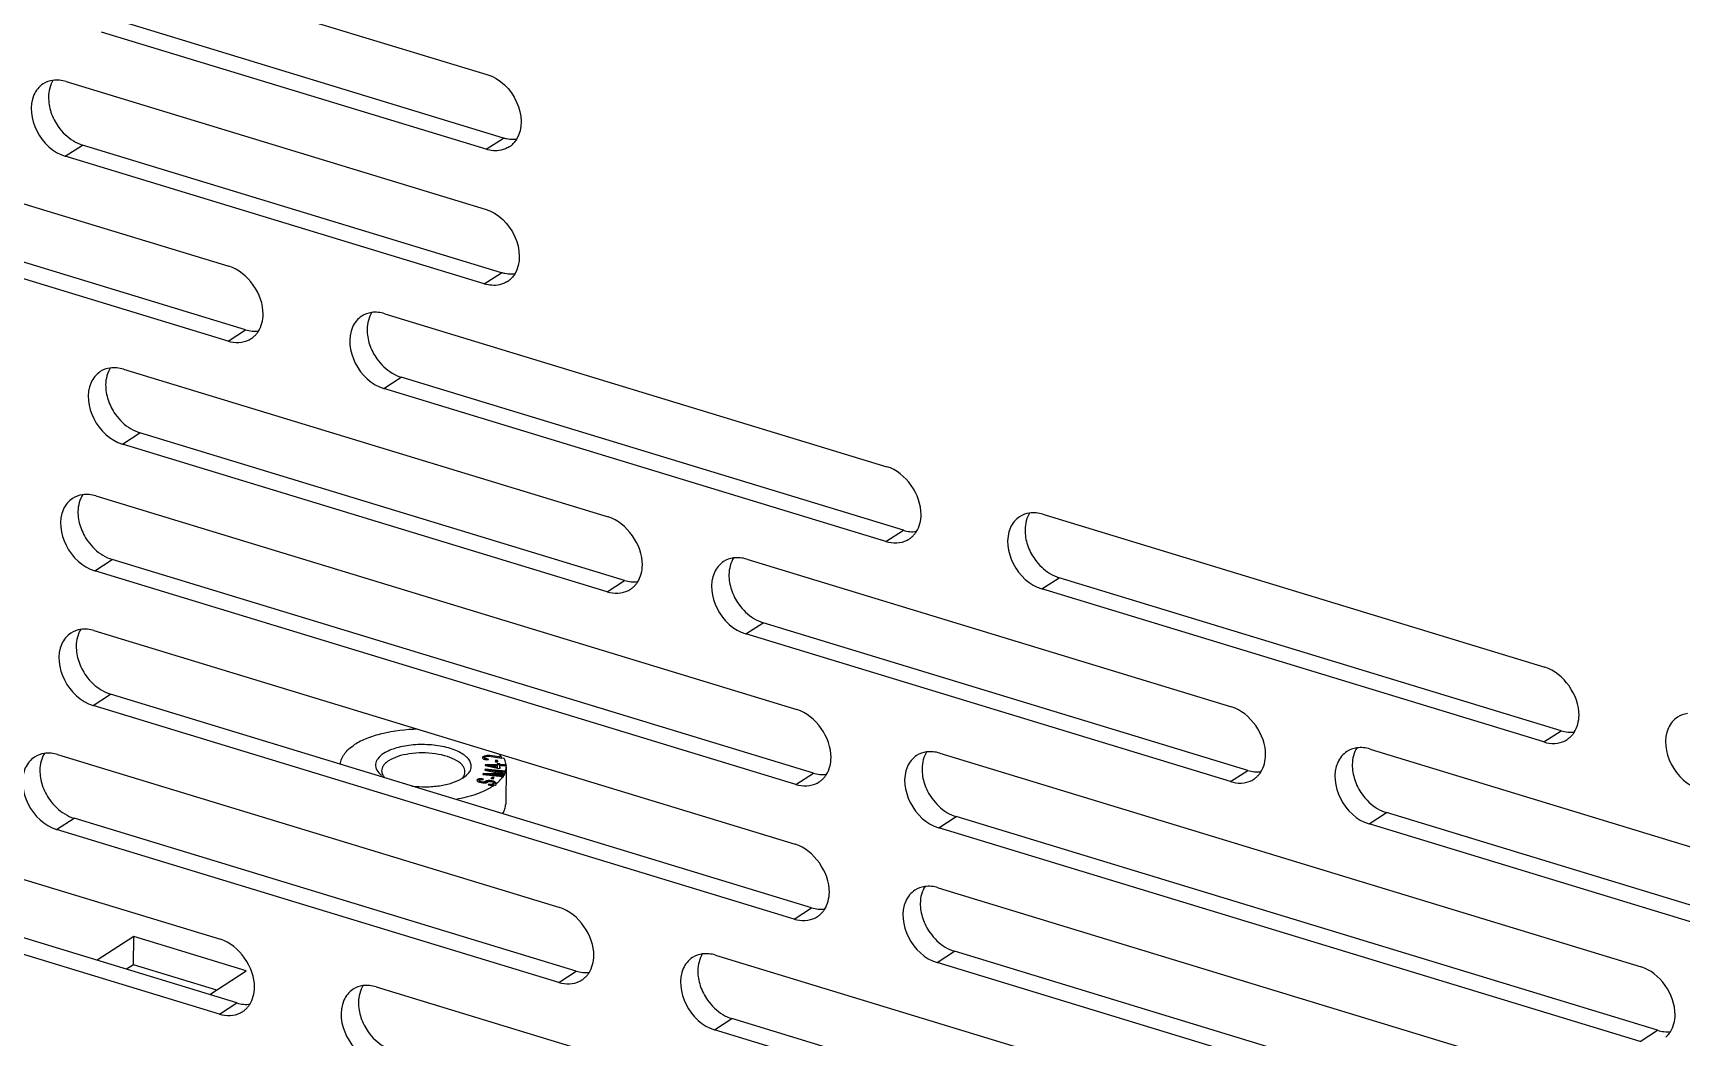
# Model space of a CAD drawing. Header units: millimetres. Extents: x -177 to 18421, y -5017 to 3255.
# Drawn here: x 13045.46 to 13065.23, y 1991.24 to 2003.3 of the extents above; entities that cross this region are included whole.
import ezdxf

# ---------------------------------------------------------------- set-up
doc = ezdxf.new("R2010")
doc.units = ezdxf.units.MM
doc.header["$LTSCALE"] = 46.255
doc.layers.get('0').update_dxf_attribs({"linetype": 'CONTINUOUS'})
doc.layers.add('02___PRT_ALL_AXES', color=7, linetype='CONTINUOUS')

msp = doc.modelspace()

# ---------------------------------------------------------------- linework, layer by layer
at = {"color": 3, "linetype": 'Continuous'}
for p, q in [((13046.292, 2004.206), (13050.904, 2002.8)), ((13050.893, 2001.902), (13046.28, 2003.308)), ((13045.855, 2002.716), (13050.883, 2001.183)), ((13041.783, 2002.335), (13047.808, 2000.498)), ((13050.872, 2000.286), (13045.844, 2001.818)), ((13047.797, 1999.6), (13041.771, 2001.437)), ((13049.678, 1999.928), (13055.704, 1998.092)), ((13046.541, 1999.262), (13052.359, 1997.489)), ((13055.692, 1997.194), (13049.667, 1999.03)), ((13052.347, 1996.591), (13046.53, 1998.364)), ((13046.209, 1997.741), (13054.624, 1995.176)), ((13057.574, 1997.522), (13063.599, 1995.685)), ((13054.021, 1996.982), (13059.839, 1995.209)), ((13054.612, 1994.278), (13046.197, 1996.843)), ((13063.588, 1994.787), (13057.562, 1996.624)), ((13046.188, 1996.125), (13054.603, 1993.56)), ((13059.827, 1994.311), (13054.01, 1996.084)), ((13054.591, 1992.662), (13046.177, 1995.227)), ((13045.752, 1994.635), (13051.777, 1992.799)), ((13056.338, 1994.653), (13064.753, 1992.088)), ((13061.501, 1994.702), (13067.319, 1992.929)), ((13041.679, 1994.254), (13047.705, 1992.418)), ((13067.307, 1992.031), (13061.489, 1993.804)), ((13051.766, 1991.901), (13045.74, 1993.738)), ((13064.741, 1991.191), (13056.326, 1993.756)), ((13047.693, 1991.52), (13041.668, 1993.356)), ((13056.317, 1993.037), (13064.732, 1990.472)), ((13053.647, 1992.229), (13059.673, 1990.392)), ((13064.72, 1989.574), (13056.306, 1992.139)), ((13049.575, 1991.848), (13055.6, 1990.011)), ((13059.661, 1989.494), (13053.636, 1991.331))]:
    msp.add_line(p, q, dxfattribs=at)
at = {"color": 7, "linetype": 'Continuous'}
for p, q in [((13051.101, 2002.037), (13046.489, 2003.443)), ((13045.844, 2001.818), (13046.052, 2001.953)), ((13051.08, 2000.421), (13046.052, 2001.953)), ((13050.893, 2001.902), (13051.101, 2002.037)), ((13048.005, 1999.735), (13041.98, 2001.572)), ((13050.872, 2000.286), (13051.08, 2000.421)), ((13047.797, 1999.6), (13048.005, 1999.735)), ((13049.667, 1999.03), (13049.875, 1999.165)), ((13055.901, 1997.329), (13049.875, 1999.165)), ((13046.53, 1998.364), (13046.738, 1998.499)), ((13052.556, 1996.726), (13046.738, 1998.499)), ((13055.692, 1997.194), (13055.901, 1997.329)), ((13046.197, 1996.843), (13046.406, 1996.978)), ((13054.821, 1994.413), (13046.406, 1996.978)), ((13052.347, 1996.591), (13052.556, 1996.726)), ((13057.562, 1996.624), (13057.771, 1996.759)), ((13063.796, 1994.922), (13057.771, 1996.759)), ((13054.01, 1996.084), (13054.218, 1996.219)), ((13060.036, 1994.446), (13054.218, 1996.219)), ((13046.177, 1995.227), (13046.385, 1995.362)), ((13054.8, 1992.797), (13046.385, 1995.362)), ((13063.588, 1994.787), (13063.796, 1994.922)), ((13050.855, 1994.61), (13050.849, 1994.604)), ((13050.849, 1994.604), (13050.849, 1994.595)), ((13050.849, 1994.595), (13050.853, 1994.59)), ((13050.855, 1994.599), (13050.85, 1994.594)), ((13050.853, 1994.59), (13050.864, 1994.581)), ((13050.872, 1994.618), (13050.855, 1994.61)), ((13050.855, 1994.61), (13050.855, 1994.599)), ((13050.872, 1994.607), (13050.855, 1994.599)), ((13050.864, 1994.581), (13050.878, 1994.577)), ((13050.891, 1994.622), (13050.872, 1994.618)), ((13050.872, 1994.618), (13050.872, 1994.607)), ((13050.883, 1994.609), (13050.872, 1994.607)), ((13050.875, 1994.597), (13050.876, 1994.604)), ((13050.879, 1994.592), (13050.875, 1994.597)), ((13050.875, 1994.597), (13050.875, 1994.586)), ((13050.879, 1994.581), (13050.875, 1994.586)), ((13050.876, 1994.604), (13050.883, 1994.61)), ((13050.878, 1994.577), (13050.902, 1994.574)), ((13050.879, 1994.592), (13050.879, 1994.581)), ((13050.889, 1994.586), (13050.879, 1994.592)), ((13050.886, 1994.576), (13050.879, 1994.581)), ((13050.883, 1994.61), (13050.897, 1994.614)), ((13050.889, 1994.586), (13050.889, 1994.576)), ((13050.902, 1994.583), (13050.889, 1994.586)), ((13050.901, 1994.623), (13050.891, 1994.622)), ((13050.891, 1994.622), (13050.891, 1994.612)), ((13050.897, 1994.614), (13050.907, 1994.615)), ((13050.923, 1994.625), (13050.901, 1994.623)), ((13050.901, 1994.623), (13050.901, 1994.615)), ((13050.902, 1994.583), (13050.902, 1994.574)), ((13050.919, 1994.582), (13050.902, 1994.583)), ((13050.902, 1994.574), (13050.923, 1994.576)), ((13050.907, 1994.615), (13050.929, 1994.615)), ((13050.923, 1994.576), (13050.919, 1994.582)), ((13050.919, 1994.582), (13050.919, 1994.575)), ((13050.923, 1994.625), (13050.923, 1994.615)), ((13050.94, 1994.624), (13050.923, 1994.625)), ((13050.929, 1994.615), (13051.082, 1994.594)), ((13050.94, 1994.624), (13050.94, 1994.614)), ((13051.075, 1994.605), (13050.94, 1994.624)), ((13051.029, 1994.566), (13051.003, 1994.565)), ((13051.003, 1994.565), (13051.01, 1994.546)), ((13051.029, 1994.555), (13051.007, 1994.554)), ((13051.036, 1994.547), (13051.029, 1994.566)), ((13051.029, 1994.566), (13051.029, 1994.555)), ((13051.032, 1994.547), (13051.029, 1994.555)), ((13051.049, 1994.642), (13051.075, 1994.605)), ((13051.075, 1994.605), (13051.074, 1994.595)), ((13051.082, 1994.594), (13051.106, 1994.597)), ((13050.619, 1994.357), (13050.64, 1994.372)), ((13050.859, 1994.408), (13050.853, 1994.396)), ((13050.853, 1994.396), (13051.095, 1994.371)), ((13050.859, 1994.397), (13050.858, 1994.395)), ((13050.859, 1994.408), (13050.859, 1994.397)), ((13051.087, 1994.405), (13050.859, 1994.408)), ((13050.909, 1994.396), (13050.859, 1994.397)), ((13050.884, 1994.46), (13050.878, 1994.448)), ((13050.878, 1994.448), (13051.087, 1994.405)), ((13050.884, 1994.449), (13050.883, 1994.447)), ((13050.884, 1994.513), (13050.884, 1994.504)), ((13051.028, 1994.512), (13050.884, 1994.513)), ((13050.884, 1994.504), (13051.029, 1994.471)), ((13050.884, 1994.46), (13050.884, 1994.449)), ((13051.126, 1994.435), (13050.884, 1994.46)), ((13050.932, 1994.444), (13050.884, 1994.449)), ((13050.927, 1994.501), (13050.897, 1994.501)), ((13050.909, 1994.398), (13050.909, 1994.39)), ((13050.909, 1994.398), (13051.11, 1994.397)), ((13051.1, 1994.379), (13050.909, 1994.398)), ((13050.927, 1994.504), (13050.927, 1994.494)), ((13051.028, 1994.48), (13050.927, 1994.504)), ((13050.927, 1994.504), (13051.028, 1994.504)), ((13050.932, 1994.447), (13050.932, 1994.437)), ((13050.932, 1994.447), (13051.123, 1994.427)), ((13051.116, 1994.408), (13050.932, 1994.447)), ((13050.967, 1994.365), (13050.952, 1994.347)), ((13050.967, 1994.354), (13050.96, 1994.346)), ((13050.967, 1994.365), (13050.967, 1994.354)), ((13050.992, 1994.361), (13050.967, 1994.365)), ((13050.984, 1994.351), (13050.967, 1994.354)), ((13050.977, 1994.343), (13050.992, 1994.361)), ((13051.01, 1994.546), (13051.036, 1994.547)), ((13051.027, 1994.526), (13051.028, 1994.512)), ((13051.059, 1994.525), (13051.027, 1994.526)), ((13051.028, 1994.512), (13051.027, 1994.504)), ((13051.059, 1994.514), (13051.028, 1994.514)), ((13051.028, 1994.504), (13051.028, 1994.48)), ((13051.028, 1994.48), (13051.028, 1994.471)), ((13051.029, 1994.471), (13051.061, 1994.47)), ((13051.059, 1994.512), (13051.059, 1994.525)), ((13051.059, 1994.525), (13051.059, 1994.514)), ((13051.059, 1994.503), (13051.059, 1994.514)), ((13051.059, 1994.512), (13051.059, 1994.5)), ((13051.133, 1994.511), (13051.059, 1994.512)), ((13051.061, 1994.47), (13051.06, 1994.503)), ((13051.06, 1994.503), (13051.134, 1994.503)), ((13051.06, 1994.47), (13051.06, 1994.492)), ((13051.087, 1994.405), (13051.087, 1994.398)), ((13051.115, 1994.397), (13051.087, 1994.403)), ((13051.095, 1994.371), (13051.095, 1994.36)), ((13051.1, 1994.368), (13051.095, 1994.368)), ((13051.1, 1994.379), (13051.1, 1994.368)), ((13051.11, 1994.397), (13051.11, 1994.386)), ((13051.116, 1994.408), (13051.115, 1994.397)), ((13051.123, 1994.427), (13051.123, 1994.416)), ((13051.126, 1994.424), (13051.123, 1994.424)), ((13051.126, 1994.435), (13051.126, 1994.424)), ((13051.133, 1994.511), (13051.133, 1994.503)), ((13054.612, 1994.278), (13054.821, 1994.413)), ((13059.827, 1994.311), (13060.036, 1994.446)), ((13050.785, 1994.333), (13050.784, 1994.327)), ((13050.784, 1994.327), (13050.787, 1994.32)), ((13050.793, 1994.339), (13050.785, 1994.333)), ((13050.785, 1994.333), (13050.785, 1994.324)), ((13050.793, 1994.327), (13050.786, 1994.322)), ((13050.787, 1994.32), (13050.799, 1994.31)), ((13050.805, 1994.343), (13050.793, 1994.339)), ((13050.793, 1994.339), (13050.793, 1994.327)), ((13050.805, 1994.332), (13050.793, 1994.327)), ((13050.799, 1994.31), (13050.816, 1994.304)), ((13050.825, 1994.345), (13050.805, 1994.343)), ((13050.805, 1994.343), (13050.805, 1994.332)), ((13050.825, 1994.333), (13050.805, 1994.332)), ((13050.813, 1994.326), (13050.822, 1994.333)), ((13050.813, 1994.321), (13050.813, 1994.326)), ((13050.813, 1994.326), (13050.813, 1994.31)), ((13050.818, 1994.315), (13050.813, 1994.321)), ((13050.813, 1994.31), (13050.813, 1994.314)), ((13050.817, 1994.304), (13050.813, 1994.31)), ((13050.816, 1994.304), (13050.835, 1994.299)), ((13050.818, 1994.315), (13050.818, 1994.304)), ((13050.83, 1994.31), (13050.818, 1994.315)), ((13050.822, 1994.333), (13050.831, 1994.335)), ((13050.825, 1994.345), (13050.825, 1994.333)), ((13050.848, 1994.343), (13050.825, 1994.345)), ((13050.83, 1994.31), (13050.83, 1994.301)), ((13050.839, 1994.308), (13050.83, 1994.31)), ((13050.831, 1994.335), (13050.844, 1994.335)), ((13050.835, 1994.299), (13050.855, 1994.296)), ((13050.839, 1994.308), (13050.839, 1994.299)), ((13050.855, 1994.305), (13050.839, 1994.308)), ((13050.844, 1994.335), (13050.855, 1994.334)), ((13050.848, 1994.343), (13050.848, 1994.335)), ((13050.864, 1994.341), (13050.848, 1994.343)), ((13050.855, 1994.334), (13050.864, 1994.341)), ((13050.869, 1994.307), (13050.855, 1994.305)), ((13050.855, 1994.305), (13050.855, 1994.296)), ((13050.855, 1994.296), (13050.88, 1994.296)), ((13050.878, 1994.309), (13050.869, 1994.307)), ((13050.869, 1994.307), (13050.869, 1994.296)), ((13050.878, 1994.298), (13050.871, 1994.296)), ((13050.887, 1994.316), (13050.878, 1994.309)), ((13050.878, 1994.309), (13050.878, 1994.298)), ((13050.887, 1994.305), (13050.878, 1994.298)), ((13050.88, 1994.296), (13050.895, 1994.298)), ((13050.899, 1994.321), (13050.887, 1994.316)), ((13050.887, 1994.316), (13050.887, 1994.305)), ((13050.899, 1994.309), (13050.887, 1994.305)), ((13050.895, 1994.298), (13050.906, 1994.302)), ((13050.915, 1994.323), (13050.899, 1994.321)), ((13050.899, 1994.321), (13050.899, 1994.309)), ((13050.915, 1994.312), (13050.899, 1994.309)), ((13050.906, 1994.302), (13050.915, 1994.309)), ((13050.915, 1994.323), (13050.915, 1994.312)), ((13050.94, 1994.323), (13050.915, 1994.323)), ((13050.924, 1994.312), (13050.915, 1994.312)), ((13050.915, 1994.309), (13050.926, 1994.312)), ((13050.928, 1994.28), (13050.918, 1994.273)), ((13050.918, 1994.273), (13050.938, 1994.27)), ((13050.926, 1994.312), (13050.94, 1994.314)), ((13050.928, 1994.28), (13050.927, 1994.272)), ((13050.943, 1994.278), (13050.928, 1994.28)), ((13050.938, 1994.27), (13050.966, 1994.267)), ((13050.94, 1994.323), (13050.939, 1994.314)), ((13050.961, 1994.321), (13050.94, 1994.323)), ((13050.94, 1994.314), (13050.957, 1994.312)), ((13050.943, 1994.278), (13050.943, 1994.269)), ((13050.962, 1994.278), (13050.943, 1994.278)), ((13050.952, 1994.347), (13050.977, 1994.343)), ((13050.957, 1994.312), (13050.97, 1994.309)), ((13050.961, 1994.321), (13050.961, 1994.311)), ((13050.984, 1994.315), (13050.961, 1994.321)), ((13050.962, 1994.278), (13050.961, 1994.268)), ((13050.972, 1994.281), (13050.962, 1994.278)), ((13050.972, 1994.27), (13050.964, 1994.267)), ((13050.966, 1994.267), (13050.988, 1994.27)), ((13050.97, 1994.309), (13050.981, 1994.303)), ((13050.985, 1994.291), (13050.972, 1994.281)), ((13050.972, 1994.281), (13050.972, 1994.27)), ((13050.984, 1994.28), (13050.972, 1994.27)), ((13050.984, 1994.303), (13050.977, 1994.305)), ((13050.981, 1994.303), (13050.986, 1994.297)), ((13050.984, 1994.315), (13050.984, 1994.303)), ((13051, 1994.307), (13050.984, 1994.315)), ((13051, 1994.296), (13050.984, 1994.303)), ((13050.985, 1994.291), (13050.984, 1994.28)), ((13050.986, 1994.286), (13050.984, 1994.28)), ((13050.986, 1994.297), (13050.985, 1994.291)), ((13050.986, 1994.297), (13050.986, 1994.286)), ((13050.988, 1994.27), (13051, 1994.274)), ((13051.012, 1994.298), (13051, 1994.307)), ((13051, 1994.307), (13051, 1994.296)), ((13051.012, 1994.287), (13051, 1994.296)), ((13051, 1994.274), (13051, 1994.263)), ((13051.015, 1994.291), (13051.012, 1994.298)), ((13051.012, 1994.298), (13051.012, 1994.287)), ((13051.012, 1994.284), (13051.015, 1994.291)), ((13051.013, 1994.285), (13051.012, 1994.287)), ((13051.012, 1994.284), (13051.012, 1994.273)), ((13045.74, 1993.738), (13045.949, 1993.873)), ((13051.974, 1992.036), (13045.949, 1993.873)), ((13056.326, 1993.756), (13056.535, 1993.891)), ((13064.95, 1991.326), (13056.535, 1993.891)), ((13061.489, 1993.804), (13061.698, 1993.939)), ((13067.516, 1992.166), (13061.698, 1993.939)), ((13047.902, 1991.655), (13041.876, 1993.491)), ((13054.591, 1992.662), (13054.8, 1992.797)), ((13056.306, 1992.139), (13056.514, 1992.275)), ((13064.929, 1989.71), (13056.514, 1992.275)), ((13051.766, 1991.901), (13051.974, 1992.036)), ((13047.693, 1991.52), (13047.902, 1991.655)), ((13053.636, 1991.331), (13053.844, 1991.466)), ((13059.87, 1989.629), (13053.844, 1991.466)), ((13064.741, 1991.191), (13064.95, 1991.326))]:
    msp.add_line(p, q, dxfattribs=at)
at = {"color": 3, "linetype": 'Continuous'}
for centre, radius, start, end in [((13051.017, 2002.168), 0.283, 302.9982, 315.958), ((13050.996, 2000.552), 0.283, 302.9982, 315.958), ((13047.922, 1999.866), 0.281, 297.2817, 302.9867), ((13047.923, 1999.864), 0.279, 302.9904, 307.4361), ((13047.922, 1999.866), 0.281, 307.4433, 311.4043), ((13055.817, 1997.459), 0.281, 297.2817, 302.9867), ((13055.818, 1997.457), 0.279, 302.9904, 307.4361), ((13055.817, 1997.459), 0.281, 307.4433, 311.4043), ((13052.472, 1996.856), 0.281, 297.2817, 302.9867), ((13052.473, 1996.854), 0.279, 302.9904, 307.4361), ((13052.472, 1996.856), 0.281, 307.4433, 311.4043), ((13063.713, 1995.052), 0.281, 297.2817, 302.9867), ((13063.714, 1995.051), 0.279, 302.9904, 307.4361), ((13063.712, 1995.052), 0.281, 307.4433, 311.4043), ((13059.953, 1994.574), 0.279, 302.9904, 307.4361), ((13059.952, 1994.576), 0.281, 307.4433, 311.4043), ((13054.737, 1994.543), 0.281, 297.2817, 302.9867), ((13054.738, 1994.542), 0.279, 302.9904, 307.4361), ((13054.737, 1994.543), 0.281, 307.4433, 311.4043), ((13059.952, 1994.576), 0.281, 297.2817, 302.9867), ((13054.716, 1992.927), 0.281, 297.2817, 302.9867), ((13054.717, 1992.925), 0.279, 302.9904, 307.4361), ((13054.716, 1992.927), 0.281, 307.4433, 311.4043), ((13051.891, 1992.166), 0.281, 297.2817, 302.9867), ((13051.892, 1992.164), 0.279, 302.9904, 307.4361), ((13051.89, 1992.166), 0.281, 307.4433, 311.4043), ((13047.818, 1991.785), 0.281, 297.2817, 302.9867), ((13047.819, 1991.783), 0.279, 302.9904, 307.4361), ((13047.818, 1991.785), 0.281, 307.4433, 311.4043)]:
    msp.add_arc(centre, radius, start, end, dxfattribs=at)
at = {"color": 7, "linetype": 'Continuous'}
for centre, radius, start, end in [((13050.877, 1994.47), 0.261, 26.6659, 28.9728), ((13050.4, 1994.695), 0.402, 300.3021, 302.903), ((13050.86, 1994.516), 0.282, 326.3813, 328.2875), ((13050.877, 1994.517), 0.262, 328.2564, 332.9223), ((13050.894, 1994.497), 0.243, 332.9507, 335.7605), ((13050.909, 1994.501), 0.227, 335.7398, 340.8769), ((13050.92, 1994.486), 0.215, 340.9073, 343.1946), ((13050.941, 1994.493), 0.193, 2.2186, 3.0942), ((13050.942, 1994.493), 0.193, 359.7613, 2.2188), ((13050.942, 1994.493), 0.193, 359.2613, 359.7606), ((13050.633, 1994.766), 0.613, 302.904, 306.6911), ((13050.678, 1994.694), 0.538, 306.7591, 308.4418)]:
    msp.add_arc(centre, radius, start, end, dxfattribs=at)
at = {"color": 3, "linetype": 'Continuous'}
for points in [[(13045.577, 2002.687), (13045.53, 2002.656), (13045.491, 2002.608), (13045.468, 2002.556)], [(13045.696, 2002.73), (13045.654, 2002.725), (13045.613, 2002.71), (13045.577, 2002.687)], [(13045.855, 2002.716), (13045.804, 2002.732), (13045.749, 2002.738), (13045.696, 2002.73)], [(13051.074, 2001.891), (13051.014, 2001.879), (13050.95, 2001.884), (13050.893, 2001.902)], [(13048.218, 1999.923), (13048.221, 2000.158), (13048.034, 2000.43), (13047.808, 2000.498)], [(13051.053, 2000.275), (13050.994, 2000.263), (13050.93, 2000.268), (13050.872, 2000.286)], [(13048.161, 1999.717), (13048.199, 1999.776), (13048.217, 1999.851), (13048.218, 1999.923)], [(13049.401, 1999.899), (13049.353, 1999.868), (13049.314, 1999.82), (13049.291, 1999.768)], [(13049.519, 1999.943), (13049.477, 1999.937), (13049.436, 1999.922), (13049.401, 1999.899)], [(13049.678, 1999.928), (13049.627, 1999.944), (13049.572, 1999.95), (13049.519, 1999.943)], [(13047.797, 1999.6), (13047.878, 1999.576), (13047.975, 1999.577), (13048.051, 1999.616)], [(13046.263, 1999.233), (13046.216, 1999.202), (13046.177, 1999.154), (13046.154, 1999.102)], [(13046.382, 1999.276), (13046.34, 1999.271), (13046.299, 1999.256), (13046.263, 1999.233)], [(13046.541, 1999.262), (13046.49, 1999.278), (13046.434, 1999.284), (13046.382, 1999.276)], [(13056.114, 1997.516), (13056.117, 1997.752), (13055.929, 1998.023), (13055.704, 1998.092)], [(13046.049, 1997.755), (13046.008, 1997.749), (13045.966, 1997.734), (13045.931, 1997.712)], [(13046.209, 1997.741), (13046.158, 1997.757), (13046.102, 1997.763), (13046.049, 1997.755)], [(13045.931, 1997.712), (13045.883, 1997.681), (13045.845, 1997.633), (13045.821, 1997.581)], [(13056.056, 1997.31), (13056.095, 1997.37), (13056.113, 1997.445), (13056.114, 1997.516)], [(13057.414, 1997.536), (13057.373, 1997.53), (13057.331, 1997.515), (13057.296, 1997.492)], [(13057.574, 1997.522), (13057.523, 1997.537), (13057.467, 1997.543), (13057.414, 1997.536)], [(13052.769, 1996.913), (13052.772, 1997.149), (13052.584, 1997.42), (13052.359, 1997.489)], [(13057.296, 1997.492), (13057.248, 1997.461), (13057.21, 1997.413), (13057.186, 1997.361)], [(13055.692, 1997.194), (13055.773, 1997.169), (13055.871, 1997.17), (13055.946, 1997.209)], [(13053.743, 1996.953), (13053.695, 1996.922), (13053.657, 1996.874), (13053.634, 1996.822)], [(13053.862, 1996.996), (13053.82, 1996.991), (13053.778, 1996.976), (13053.743, 1996.953)], [(13054.021, 1996.982), (13053.97, 1996.998), (13053.914, 1997.004), (13053.862, 1996.996)], [(13052.711, 1996.707), (13052.75, 1996.767), (13052.768, 1996.842), (13052.769, 1996.913)], [(13052.347, 1996.591), (13052.428, 1996.566), (13052.526, 1996.568), (13052.601, 1996.606)], [(13046.029, 1996.139), (13045.987, 1996.133), (13045.945, 1996.118), (13045.91, 1996.095)], [(13046.188, 1996.125), (13046.137, 1996.14), (13046.081, 1996.147), (13046.029, 1996.139)], [(13045.91, 1996.095), (13045.863, 1996.064), (13045.824, 1996.017), (13045.801, 1995.965)], [(13064.009, 1995.109), (13064.012, 1995.345), (13063.825, 1995.616), (13063.599, 1995.685)], [(13055.033, 1994.6), (13055.036, 1994.836), (13054.849, 1995.107), (13054.624, 1995.176)], [(13060.248, 1994.633), (13060.252, 1994.869), (13060.064, 1995.14), (13059.839, 1995.209)], [(13063.951, 1994.903), (13063.99, 1994.963), (13064.008, 1995.038), (13064.009, 1995.109)], [(13065.191, 1995.085), (13065.144, 1995.055), (13065.105, 1995.007), (13065.082, 1994.955)], [(13065.31, 1995.129), (13065.268, 1995.123), (13065.227, 1995.108), (13065.191, 1995.085)], [(13063.588, 1994.787), (13063.669, 1994.762), (13063.766, 1994.764), (13063.841, 1994.802)], [(13045.474, 1994.606), (13045.426, 1994.575), (13045.388, 1994.527), (13045.364, 1994.475)], [(13045.592, 1994.65), (13045.551, 1994.644), (13045.509, 1994.629), (13045.474, 1994.606)], [(13045.752, 1994.635), (13045.701, 1994.651), (13045.645, 1994.657), (13045.592, 1994.65)], [(13054.976, 1994.394), (13055.014, 1994.454), (13055.033, 1994.529), (13055.033, 1994.6)], [(13056.06, 1994.624), (13056.012, 1994.593), (13055.974, 1994.545), (13055.95, 1994.493)], [(13056.178, 1994.668), (13056.137, 1994.662), (13056.095, 1994.647), (13056.06, 1994.624)], [(13056.338, 1994.653), (13056.287, 1994.669), (13056.231, 1994.675), (13056.178, 1994.668)], [(13060.191, 1994.427), (13060.23, 1994.487), (13060.248, 1994.562), (13060.248, 1994.633)], [(13061.223, 1994.673), (13061.175, 1994.642), (13061.137, 1994.594), (13061.113, 1994.542)], [(13061.341, 1994.716), (13061.3, 1994.711), (13061.258, 1994.696), (13061.223, 1994.673)], [(13061.501, 1994.702), (13061.45, 1994.718), (13061.394, 1994.724), (13061.341, 1994.716)], [(13054.612, 1994.278), (13054.693, 1994.253), (13054.79, 1994.255), (13054.866, 1994.294)], [(13059.827, 1994.311), (13059.908, 1994.286), (13060.006, 1994.287), (13060.081, 1994.326)], [(13055.013, 1992.984), (13055.016, 1993.22), (13054.828, 1993.491), (13054.603, 1993.56)], [(13054.955, 1992.778), (13054.994, 1992.838), (13055.012, 1992.913), (13055.013, 1992.984)], [(13056.039, 1993.008), (13055.992, 1992.977), (13055.953, 1992.929), (13055.93, 1992.877)], [(13056.158, 1993.052), (13056.116, 1993.046), (13056.075, 1993.031), (13056.039, 1993.008)], [(13056.317, 1993.037), (13056.266, 1993.053), (13056.21, 1993.059), (13056.158, 1993.052)], [(13052.187, 1992.223), (13052.19, 1992.459), (13052.003, 1992.73), (13051.777, 1992.799)], [(13054.591, 1992.662), (13054.672, 1992.637), (13054.77, 1992.639), (13054.845, 1992.677)], [(13048.115, 1991.842), (13048.118, 1992.078), (13047.93, 1992.349), (13047.705, 1992.418)], [(13052.129, 1992.017), (13052.168, 1992.077), (13052.186, 1992.152), (13052.187, 1992.223)], [(13053.369, 1992.199), (13053.322, 1992.168), (13053.283, 1992.12), (13053.26, 1992.069)], [(13053.488, 1992.243), (13053.446, 1992.237), (13053.405, 1992.222), (13053.369, 1992.199)], [(13053.647, 1992.229), (13053.596, 1992.244), (13053.541, 1992.25), (13053.488, 1992.243)], [(13065.162, 1991.513), (13065.165, 1991.748), (13064.978, 1992.02), (13064.753, 1992.088)], [(13048.057, 1991.636), (13048.096, 1991.696), (13048.114, 1991.771), (13048.115, 1991.842)], [(13049.297, 1991.818), (13049.249, 1991.787), (13049.211, 1991.739), (13049.187, 1991.687)], [(13049.415, 1991.862), (13049.374, 1991.856), (13049.332, 1991.841), (13049.297, 1991.818)], [(13049.575, 1991.848), (13049.524, 1991.863), (13049.468, 1991.869), (13049.415, 1991.862)], [(13051.766, 1991.901), (13051.847, 1991.876), (13051.944, 1991.877), (13052.019, 1991.916)], [(13047.693, 1991.52), (13047.774, 1991.495), (13047.872, 1991.496), (13047.947, 1991.535)], [(13065.105, 1991.307), (13065.144, 1991.367), (13065.162, 1991.442), (13065.162, 1991.513)]]:
    msp.add_open_spline(points, degree=3, dxfattribs=at)
at = {"color": 7, "linetype": 'Continuous'}
for points in [[(13045.7, 2002.735), (13045.661, 2002.675), (13045.643, 2002.6), (13045.643, 2002.529)], [(13045.643, 2002.529), (13045.642, 2002.468), (13045.653, 2002.406), (13045.672, 2002.347)], [(13045.672, 2002.347), (13045.692, 2002.286), (13045.723, 2002.227), (13045.76, 2002.174)], [(13045.76, 2002.174), (13045.808, 2002.107), (13045.871, 2002.046), (13045.942, 2002.003)], [(13045.942, 2002.003), (13045.976, 2001.982), (13046.014, 2001.965), (13046.052, 2001.953)], [(13049.523, 1999.947), (13049.485, 1999.887), (13049.467, 1999.812), (13049.466, 1999.741)], [(13048.005, 1999.735), (13048.057, 1999.72), (13048.112, 1999.714), (13048.165, 1999.721)], [(13049.466, 1999.741), (13049.465, 1999.68), (13049.476, 1999.618), (13049.495, 1999.56)], [(13049.495, 1999.56), (13049.515, 1999.498), (13049.546, 1999.439), (13049.583, 1999.387)], [(13049.583, 1999.387), (13049.632, 1999.319), (13049.694, 1999.259), (13049.765, 1999.216)], [(13046.386, 1999.281), (13046.347, 1999.221), (13046.329, 1999.146), (13046.328, 1999.075)], [(13049.765, 1999.216), (13049.8, 1999.195), (13049.837, 1999.177), (13049.875, 1999.165)], [(13046.328, 1999.075), (13046.328, 1999.014), (13046.338, 1998.952), (13046.358, 1998.894)], [(13046.358, 1998.894), (13046.378, 1998.832), (13046.408, 1998.773), (13046.446, 1998.72)], [(13046.446, 1998.72), (13046.494, 1998.653), (13046.556, 1998.592), (13046.628, 1998.549)], [(13046.628, 1998.549), (13046.662, 1998.528), (13046.699, 1998.511), (13046.738, 1998.499)], [(13046.054, 1997.76), (13046.015, 1997.7), (13045.997, 1997.625), (13045.996, 1997.554)], [(13045.996, 1997.554), (13045.995, 1997.493), (13046.006, 1997.431), (13046.025, 1997.372)], [(13057.419, 1997.541), (13057.38, 1997.481), (13057.362, 1997.406), (13057.361, 1997.334)], [(13046.025, 1997.372), (13046.046, 1997.311), (13046.076, 1997.252), (13046.114, 1997.199)], [(13055.901, 1997.329), (13055.952, 1997.313), (13056.008, 1997.307), (13056.06, 1997.314)], [(13057.361, 1997.334), (13057.36, 1997.273), (13057.371, 1997.211), (13057.391, 1997.153)], [(13046.114, 1997.199), (13046.162, 1997.132), (13046.224, 1997.071), (13046.295, 1997.028)], [(13057.391, 1997.153), (13057.411, 1997.091), (13057.441, 1997.033), (13057.479, 1996.98)], [(13046.295, 1997.028), (13046.33, 1997.007), (13046.367, 1996.99), (13046.406, 1996.978)], [(13053.866, 1997.001), (13053.827, 1996.941), (13053.809, 1996.866), (13053.808, 1996.795)], [(13057.479, 1996.98), (13057.527, 1996.912), (13057.589, 1996.852), (13057.66, 1996.809)], [(13052.556, 1996.726), (13052.607, 1996.71), (13052.662, 1996.704), (13052.715, 1996.712)], [(13053.808, 1996.795), (13053.807, 1996.734), (13053.818, 1996.672), (13053.838, 1996.613)], [(13057.66, 1996.809), (13057.695, 1996.788), (13057.732, 1996.771), (13057.771, 1996.759)], [(13053.838, 1996.613), (13053.858, 1996.552), (13053.888, 1996.493), (13053.926, 1996.44)], [(13053.926, 1996.44), (13053.974, 1996.373), (13054.036, 1996.312), (13054.107, 1996.269)], [(13046.033, 1996.144), (13045.994, 1996.084), (13045.976, 1996.009), (13045.975, 1995.938)], [(13054.107, 1996.269), (13054.142, 1996.248), (13054.179, 1996.231), (13054.218, 1996.219)], [(13045.975, 1995.938), (13045.974, 1995.876), (13045.985, 1995.814), (13046.005, 1995.756)], [(13046.005, 1995.756), (13046.025, 1995.695), (13046.055, 1995.636), (13046.093, 1995.583)], [(13046.093, 1995.583), (13046.141, 1995.515), (13046.203, 1995.455), (13046.275, 1995.412)], [(13046.275, 1995.412), (13046.309, 1995.391), (13046.346, 1995.374), (13046.385, 1995.362)], [(13063.796, 1994.922), (13063.847, 1994.907), (13063.903, 1994.9), (13063.956, 1994.908)], [(13045.597, 1994.654), (13045.558, 1994.594), (13045.54, 1994.52), (13045.539, 1994.448)], [(13056.183, 1994.672), (13056.144, 1994.613), (13056.126, 1994.538), (13056.125, 1994.466)], [(13061.346, 1994.721), (13061.307, 1994.661), (13061.289, 1994.586), (13061.288, 1994.515)], [(13045.539, 1994.448), (13045.538, 1994.387), (13045.549, 1994.325), (13045.568, 1994.267)], [(13050.603, 1994.348), (13050.607, 1994.352), (13050.611, 1994.357), (13050.614, 1994.361)], [(13054.821, 1994.413), (13054.872, 1994.398), (13054.927, 1994.391), (13054.98, 1994.399)], [(13056.125, 1994.466), (13056.124, 1994.405), (13056.135, 1994.343), (13056.154, 1994.285)], [(13060.036, 1994.446), (13060.087, 1994.43), (13060.142, 1994.424), (13060.195, 1994.432)], [(13061.288, 1994.515), (13061.287, 1994.454), (13061.298, 1994.392), (13061.318, 1994.333)], [(13045.568, 1994.267), (13045.589, 1994.205), (13045.619, 1994.146), (13045.657, 1994.094)], [(13056.154, 1994.285), (13056.175, 1994.223), (13056.205, 1994.164), (13056.243, 1994.112)], [(13061.318, 1994.333), (13061.338, 1994.272), (13061.368, 1994.213), (13061.406, 1994.16)], [(13061.406, 1994.16), (13061.454, 1994.093), (13061.516, 1994.032), (13061.587, 1993.989)], [(13045.657, 1994.094), (13045.705, 1994.026), (13045.767, 1993.966), (13045.838, 1993.923)], [(13056.243, 1994.112), (13056.291, 1994.044), (13056.353, 1993.984), (13056.424, 1993.941)], [(13061.587, 1993.989), (13061.622, 1993.968), (13061.659, 1993.951), (13061.698, 1993.939)], [(13045.838, 1993.923), (13045.873, 1993.902), (13045.91, 1993.884), (13045.949, 1993.873)], [(13056.424, 1993.941), (13056.459, 1993.92), (13056.496, 1993.902), (13056.535, 1993.891)], [(13056.162, 1993.056), (13056.123, 1992.996), (13056.105, 1992.921), (13056.104, 1992.85)], [(13054.8, 1992.797), (13054.851, 1992.781), (13054.907, 1992.775), (13054.959, 1992.783)], [(13056.104, 1992.85), (13056.103, 1992.789), (13056.114, 1992.727), (13056.134, 1992.669)], [(13056.134, 1992.669), (13056.154, 1992.607), (13056.184, 1992.548), (13056.222, 1992.496)], [(13056.222, 1992.496), (13056.27, 1992.428), (13056.332, 1992.368), (13056.404, 1992.325)], [(13053.492, 1992.248), (13053.453, 1992.188), (13053.435, 1992.113), (13053.434, 1992.041)], [(13056.404, 1992.325), (13056.438, 1992.304), (13056.475, 1992.286), (13056.514, 1992.275)], [(13051.974, 1992.036), (13052.025, 1992.02), (13052.081, 1992.014), (13052.134, 1992.022)], [(13053.434, 1992.041), (13053.434, 1991.98), (13053.445, 1991.918), (13053.464, 1991.86)], [(13049.42, 1991.867), (13049.381, 1991.807), (13049.363, 1991.732), (13049.362, 1991.66)], [(13053.464, 1991.86), (13053.484, 1991.799), (13053.515, 1991.74), (13053.552, 1991.687)], [(13047.902, 1991.655), (13047.953, 1991.639), (13048.009, 1991.633), (13048.061, 1991.64)], [(13049.362, 1991.66), (13049.361, 1991.599), (13049.372, 1991.537), (13049.392, 1991.479)], [(13053.552, 1991.687), (13053.6, 1991.619), (13053.663, 1991.559), (13053.734, 1991.516)], [(13049.392, 1991.479), (13049.412, 1991.417), (13049.442, 1991.359), (13049.48, 1991.306)], [(13053.734, 1991.516), (13053.768, 1991.495), (13053.806, 1991.478), (13053.844, 1991.466)], [(13049.48, 1991.306), (13049.528, 1991.238), (13049.59, 1991.178), (13049.661, 1991.135)], [(13064.95, 1991.326), (13065.001, 1991.31), (13065.056, 1991.304), (13065.109, 1991.311)]]:
    msp.add_open_spline(points, degree=3, dxfattribs=at)
at = {"color": 3, "linetype": 'Continuous'}
for points, knots in [([(13050.904, 2002.8), (13051.059, 2002.752), (13051.31, 2002.512), (13051.338, 2002.147), (13051.258, 2002.021)], [0, 0, 0, 0, 0.520611, 1, 1, 1, 1]), ([(13045.468, 2002.556), (13045.409, 2002.424), (13045.457, 2002.087), (13045.698, 2001.863), (13045.844, 2001.818)], [0, 0, 0, 0, 0.486189, 1, 1, 1, 1]), ([(13051.17, 2001.931), (13051.156, 2001.922), (13051.125, 2001.905), (13051.091, 2001.895), (13051.074, 2001.891)], [0, 0, 0, 0, 0.4961, 1, 1, 1, 1]), ([(13051.258, 2002.021), (13051.252, 2002.012), (13051.24, 2001.995), (13051.227, 2001.979), (13051.22, 2001.972)], [0, 0, 0, 0, 0.503727, 1, 1, 1, 1]), ([(13050.883, 2001.183), (13051.038, 2001.136), (13051.289, 2000.896), (13051.317, 2000.531), (13051.237, 2000.404)], [0, 0, 0, 0, 0.520611, 1, 1, 1, 1]), ([(13051.15, 2000.315), (13051.135, 2000.306), (13051.104, 2000.289), (13051.07, 2000.279), (13051.053, 2000.275)], [0, 0, 0, 0, 0.4961, 1, 1, 1, 1]), ([(13051.237, 2000.404), (13051.232, 2000.396), (13051.22, 2000.379), (13051.206, 2000.363), (13051.199, 2000.356)], [0, 0, 0, 0, 0.503727, 1, 1, 1, 1]), ([(13048.108, 1999.655), (13048.118, 1999.664), (13048.137, 1999.683), (13048.153, 1999.705), (13048.161, 1999.717)], [0, 0, 0, 0, 0.495742, 1, 1, 1, 1]), ([(13049.291, 1999.768), (13049.232, 1999.636), (13049.28, 1999.299), (13049.521, 1999.075), (13049.667, 1999.03)], [0, 0, 0, 0, 0.486189, 1, 1, 1, 1]), ([(13046.154, 1999.102), (13046.094, 1998.97), (13046.142, 1998.633), (13046.383, 1998.409), (13046.53, 1998.364)], [0, 0, 0, 0, 0.486189, 1, 1, 1, 1]), ([(13045.821, 1997.581), (13045.762, 1997.449), (13045.81, 1997.112), (13046.051, 1996.888), (13046.197, 1996.843)], [0, 0, 0, 0, 0.486189, 1, 1, 1, 1]), ([(13057.186, 1997.361), (13057.127, 1997.229), (13057.175, 1996.893), (13057.416, 1996.668), (13057.562, 1996.624)], [0, 0, 0, 0, 0.486189, 1, 1, 1, 1]), ([(13056.003, 1997.248), (13056.013, 1997.257), (13056.032, 1997.276), (13056.049, 1997.298), (13056.056, 1997.31)], [0, 0, 0, 0, 0.495742, 1, 1, 1, 1]), ([(13053.634, 1996.822), (13053.574, 1996.69), (13053.622, 1996.353), (13053.863, 1996.129), (13054.01, 1996.084)], [0, 0, 0, 0, 0.486189, 1, 1, 1, 1]), ([(13052.658, 1996.645), (13052.668, 1996.654), (13052.687, 1996.674), (13052.703, 1996.696), (13052.711, 1996.707)], [0, 0, 0, 0, 0.495742, 1, 1, 1, 1]), ([(13045.801, 1995.965), (13045.741, 1995.833), (13045.789, 1995.496), (13046.03, 1995.272), (13046.177, 1995.227)], [0, 0, 0, 0, 0.486189, 1, 1, 1, 1]), ([(13065.082, 1994.955), (13065.023, 1994.823), (13065.071, 1994.486), (13065.312, 1994.262), (13065.458, 1994.217)], [0, 0, 0, 0, 0.486189, 1, 1, 1, 1]), ([(13063.898, 1994.841), (13063.909, 1994.85), (13063.928, 1994.87), (13063.944, 1994.892), (13063.951, 1994.903)], [0, 0, 0, 0, 0.495742, 1, 1, 1, 1]), ([(13045.364, 1994.475), (13045.305, 1994.343), (13045.353, 1994.007), (13045.594, 1993.782), (13045.74, 1993.738)], [0, 0, 0, 0, 0.486189, 1, 1, 1, 1]), ([(13054.923, 1994.332), (13054.933, 1994.341), (13054.952, 1994.361), (13054.968, 1994.383), (13054.976, 1994.394)], [0, 0, 0, 0, 0.495742, 1, 1, 1, 1]), ([(13055.95, 1994.493), (13055.891, 1994.361), (13055.939, 1994.025), (13056.18, 1993.8), (13056.326, 1993.756)], [0, 0, 0, 0, 0.486189, 1, 1, 1, 1]), ([(13060.138, 1994.365), (13060.148, 1994.374), (13060.167, 1994.394), (13060.183, 1994.415), (13060.191, 1994.427)], [0, 0, 0, 0, 0.495742, 1, 1, 1, 1]), ([(13061.113, 1994.542), (13061.054, 1994.41), (13061.102, 1994.073), (13061.343, 1993.849), (13061.489, 1993.804)], [0, 0, 0, 0, 0.486189, 1, 1, 1, 1]), ([(13054.902, 1992.716), (13054.912, 1992.725), (13054.931, 1992.745), (13054.948, 1992.767), (13054.955, 1992.778)], [0, 0, 0, 0, 0.495742, 1, 1, 1, 1]), ([(13055.93, 1992.877), (13055.87, 1992.745), (13055.918, 1992.408), (13056.159, 1992.184), (13056.306, 1992.139)], [0, 0, 0, 0, 0.486189, 1, 1, 1, 1]), ([(13052.076, 1991.955), (13052.086, 1991.964), (13052.106, 1991.984), (13052.122, 1992.005), (13052.129, 1992.017)], [0, 0, 0, 0, 0.495742, 1, 1, 1, 1]), ([(13053.26, 1992.069), (13053.201, 1991.937), (13053.249, 1991.6), (13053.489, 1991.375), (13053.636, 1991.331)], [0, 0, 0, 0, 0.486189, 1, 1, 1, 1]), ([(13048.004, 1991.574), (13048.014, 1991.583), (13048.033, 1991.602), (13048.05, 1991.624), (13048.057, 1991.636)], [0, 0, 0, 0, 0.495742, 1, 1, 1, 1]), ([(13049.187, 1991.687), (13049.128, 1991.555), (13049.176, 1991.219), (13049.417, 1990.994), (13049.563, 1990.95)], [0, 0, 0, 0, 0.486189, 1, 1, 1, 1]), ([(13065.052, 1991.245), (13065.062, 1991.254), (13065.081, 1991.273), (13065.097, 1991.295), (13065.105, 1991.307)], [0, 0, 0, 0, 0.495742, 1, 1, 1, 1])]:
    msp.add_open_spline(points, degree=3, knots=knots, dxfattribs=at)
at = {"color": 7, "linetype": 'Continuous'}
for points, knots in [([(13051.178, 2002.021), (13051.165, 2002.023), (13051.139, 2002.026), (13051.114, 2002.033), (13051.101, 2002.037)], [0, 0, 0, 0, 0.494333, 1, 1, 1, 1]), ([(13051.252, 2002.021), (13051.24, 2002.02), (13051.215, 2002.019), (13051.19, 2002.02), (13051.178, 2002.021)], [0, 0, 0, 0, 0.494207, 1, 1, 1, 1]), ([(13051.157, 2000.405), (13051.144, 2000.406), (13051.118, 2000.41), (13051.093, 2000.417), (13051.08, 2000.421)], [0, 0, 0, 0, 0.494333, 1, 1, 1, 1]), ([(13051.231, 2000.405), (13051.219, 2000.404), (13051.194, 2000.403), (13051.17, 2000.404), (13051.157, 2000.405)], [0, 0, 0, 0, 0.494207, 1, 1, 1, 1]), ([(13050.076, 1994.94), (13049.931, 1994.937), (13049.721, 1994.914), (13049.468, 1994.837), (13049.361, 1994.784), (13049.315, 1994.755)], [0, 0, 0, 0, 0.549821, 0.791633, 1, 1, 1, 1]), ([(13050.64, 1994.372), (13050.657, 1994.385), (13050.686, 1994.412), (13050.714, 1994.46), (13050.718, 1994.513), (13050.699, 1994.564), (13050.659, 1994.61), (13050.602, 1994.652), (13050.528, 1994.688), (13050.407, 1994.729), (13050.235, 1994.757), (13050.023, 1994.758), (13049.828, 1994.725), (13049.71, 1994.679), (13049.663, 1994.648)], [0, 0, 0, 0, 0.047587, 0.087894, 0.124682, 0.163268, 0.20812, 0.261464, 0.32367, 0.393916, 0.551605, 0.717589, 0.872559, 1, 1, 1, 1]), ([(13049.663, 1994.648), (13049.637, 1994.632), (13049.602, 1994.603), (13049.574, 1994.555), (13049.564, 1994.52), (13049.567, 1994.484), (13049.586, 1994.434), (13049.616, 1994.403), (13049.638, 1994.385)], [0, 0, 0, 0, 0.284625, 0.403658, 0.513042, 0.620271, 0.733437, 1, 1, 1, 1]), ([(13049.724, 1994.562), (13049.712, 1994.554), (13049.689, 1994.537), (13049.661, 1994.507), (13049.644, 1994.475), (13049.64, 1994.453), (13049.64, 1994.442)], [0, 0, 0, 0, 0.297092, 0.5573, 0.787351, 1, 1, 1, 1]), ([(13050.64, 1994.429), (13050.64, 1994.441), (13050.635, 1994.466), (13050.616, 1994.501), (13050.584, 1994.534), (13050.523, 1994.577), (13050.423, 1994.618), (13050.283, 1994.649), (13050.129, 1994.659), (13049.976, 1994.649), (13049.839, 1994.619), (13049.758, 1994.584), (13049.724, 1994.562)], [0, 0, 0, 0, 0.034922, 0.073221, 0.117227, 0.168029, 0.289766, 0.433389, 0.588414, 0.742331, 0.882817, 1, 1, 1, 1]), ([(13051.133, 1994.511), (13051.133, 1994.518), (13051.129, 1994.544), (13051.12, 1994.57), (13051.111, 1994.588)], [0, 0, 0, 0, 0.242823, 1, 1, 1, 1]), ([(13049.64, 1994.442), (13049.64, 1994.428), (13049.646, 1994.397), (13049.664, 1994.372), (13049.674, 1994.36)], [0, 0, 0, 0, 0.469186, 1, 1, 1, 1]), ([(13050.614, 1994.361), (13050.622, 1994.372), (13050.635, 1994.393), (13050.64, 1994.417), (13050.64, 1994.429)], [0, 0, 0, 0, 0.522314, 1, 1, 1, 1]), ([(13051.012, 1994.284), (13051.021, 1994.291), (13051.051, 1994.316), (13051.079, 1994.347), (13051.095, 1994.371)], [0, 0, 0, 0, 0.269288, 1, 1, 1, 1]), ([(13051.126, 1994.435), (13051.127, 1994.44), (13051.132, 1994.458), (13051.134, 1994.476), (13051.134, 1994.49)], [0, 0, 0, 0, 0.25379, 1, 1, 1, 1]), ([(13050.004, 1994.258), (13050.059, 1994.252), (13050.17, 1994.246), (13050.332, 1994.258), (13050.478, 1994.29), (13050.566, 1994.326), (13050.603, 1994.348)], [0, 0, 0, 0, 0.273008, 0.542229, 0.789491, 1, 1, 1, 1])]:
    msp.add_open_spline(points, degree=3, knots=knots, dxfattribs=at)
at = {"layer": '02___PRT_ALL_AXES', "color": 7, "linetype": 'Continuous'}
for p, q in [((13051.134, 1994.49), (13051.129, 1994.041)), ((13046.666, 1992.45), (13046.226, 1992.166)), ((13046.661, 1992.113), (13046.666, 1992.45)), ((13048.016, 1992.039), (13046.666, 1992.45)), ((13047.577, 1991.754), (13048.016, 1992.039))]:
    msp.add_line(p, q, dxfattribs=at)
at = {"layer": '02___PRT_ALL_AXES', "color": 3, "linetype": 'Continuous'}
for p, q in [((13046.661, 1992.113), (13046.577, 1992.059)), ((13047.661, 1991.809), (13046.661, 1992.113))]:
    msp.add_line(p, q, dxfattribs=at)
at = {"layer": '02___PRT_ALL_AXES', "color": 7, "linetype": 'Continuous'}
for points, knots in [([(13049.147, 1994.52), (13049.148, 1994.541), (13049.157, 1994.585), (13049.192, 1994.647), (13049.245, 1994.705), (13049.29, 1994.738), (13049.315, 1994.755)], [0, 0, 0, 0, 0.212618, 0.443101, 0.703426, 1, 1, 1, 1]), ([(13050.967, 1994.251), (13050.908, 1994.213), (13050.766, 1994.149), (13050.616, 1994.112), (13050.534, 1994.097)], [0, 0, 0, 0, 0.45726, 1, 1, 1, 1]), ([(13051.093, 1993.927), (13051.104, 1993.945), (13051.122, 1993.981), (13051.128, 1994.022), (13051.129, 1994.041)], [0, 0, 0, 0, 0.516479, 1, 1, 1, 1])]:
    msp.add_open_spline(points, degree=3, knots=knots, dxfattribs=at)

doc.saveas('drawing.dxf')
